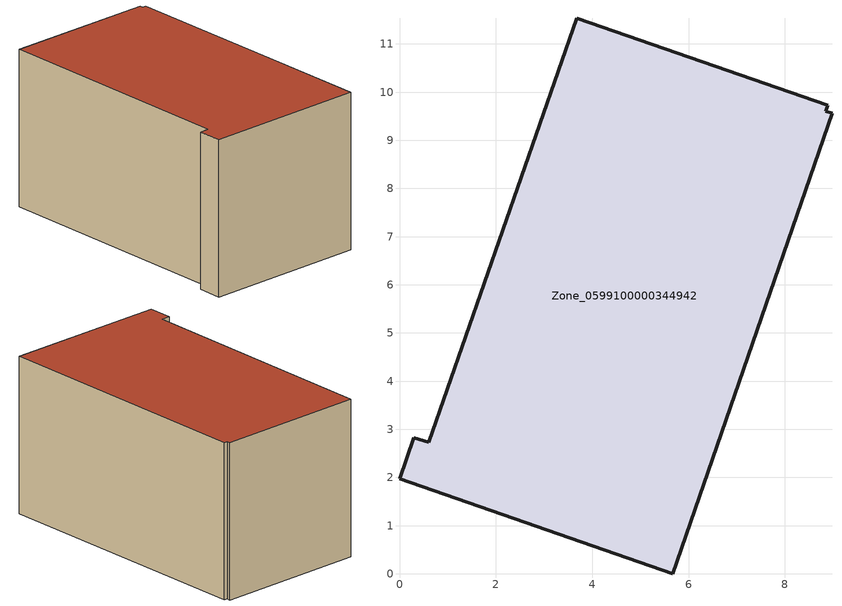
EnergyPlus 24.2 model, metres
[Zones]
Zone_0599100000344942
 floor ground (C_G): 5.67,0 0,1.97 0.3,2.83 0.61,2.73 3.68,11.53 8.89,9.72 8.85,9.6 8.98,9.56 z0
 wall outside (C_F): 0.61,2.73 0.3,2.83 0,1.97 5.67,0 8.98,9.56 8.85,9.6 8.89,9.72 3.68,11.53 0.61,2.73 z0:5.72
 roof outside (C_R): 8.89,9.72 3.68,11.53 0.61,2.73 0.3,2.83 0,1.97 5.67,0 8.98,9.56 8.85,9.6 z5.72
[BUILDING]
Pand.0599100000344942: North Axis=0; Terrain=City; Loads Convergence Tolerance Value=0.04; Temperature Convergence Tolerance Value=0.4; Solar Distribution=FullExterior; Maximum Number of Warmup Days=25; Minimum Number of Warmup Days=1
[Site:Location]
Rotterdam.The.Hague.AP_ZH_NLD Design_Conditions: Latitude=51.96; Longitude=4.45; Time Zone=1; Elevation=-4.5
[SITE:GROUNDTEMPERATURE:BUILDINGSURFACE]
18, 18, 18, 18, 18, 18, 18, 18, 18, 18, 18, 18
[MATERIAL] Thermal Absorptance=0.9; Solar Absorptance=0.7; Visible Absorptance=0.7
Name | Roughness | Thickness | Conductivity | Density | Specific Heat
G.TC.1992-2005 | MediumSmooth | 0.15 | 0.06 | 540 | 1210
F.TC.1992-2005 | Rough | 0.3 | 0.12 | 1920 | 840
R.TC.1992-2005 | MediumRough | 0.2 | 0.08 | 1500 | 1000
[CONSTRUCTION]
C_G: G.TC.1992-2005
C_F: F.TC.1992-2005
C_R: R.TC.1992-2005
[ZONE]
Zone_0599100000344942: Type=1; Multiplier=1; Ceiling Height=Autocalculate; Volume=Autocalculate; Floor Area=autocalculate; Part of Total Floor Area=Yes
[ZONEINFILTRATION:DESIGNFLOWRATE]
Infil_Zone_0599100000344942: Zone or ZoneList or Space or SpaceList=Zone_0599100000344942; Schedule=AlwaysOn; Design Flow Rate Calculation Method=Flow/Area; Flow Rate per Floor Area=0.0015; Constant Term Coefficient=1; Temperature Term Coefficient=0; Velocity Term Coefficient=0; Velocity Squared Term Coefficient=0
[HVACTEMPLATE:ZONE:IDEALLOADSAIRSYSTEM]
Zone_0599100000344942: Maximum Heating Supply Air Temperature=50; Minimum Cooling Supply Air Temperature=13; Maximum Heating Supply Air Humidity Ratio=0.0156; Minimum Cooling Supply Air Humidity Ratio=0.0077; Heating Limit=NoLimit; Cooling Limit=NoLimit; Dehumidification Control Type=ConstantSensibleHeatRatio; Cooling Sensible Heat Ratio=0.7; Dehumidification Setpoint=60; Humidification Control Type=None; Humidification Setpoint=30; Outdoor Air Method=None; Outdoor Air Flow Rate per Person=0.00944; Outdoor Air Flow Rate per Zone Floor Area=0; Outdoor Air Flow Rate per Zone=0; Demand Controlled Ventilation Type=None; Outdoor Air Economizer Type=NoEconomizer; Heat Recovery Type=None; Sensible Heat Recovery Effectiveness=0.7; Latent Heat Recovery Effectiveness=0.65
[ZONECONTROL:THERMOSTAT]
ThermostatControl_Zone_0599100000344942: Zone or ZoneList=Zone_0599100000344942; Control Type Schedule=DualSetpointControlType; Control 1=Thermostat_Zone_0599100000344942; Temperature Difference Between Cutout And Setpoint=0
[THERMOSTATSETPOINT:DUALSETPOINT]
Thermostat_Zone_0599100000344942: Heating Setpoint Temperature Schedule=HeatingSetpoint_Zone_0599100000344942; Cooling Setpoint Temperature Schedule=CoolingSetpoint_Zone_0599100000344942
[SCHEDULE:COMPACT]
HeatingSetpoint_Zone_0599100000344942: Through: 12/31, For: AllDays, Until: 24:00, 21
CoolingSetpoint_Zone_0599100000344942: Through: 12/31, For: AllDays, Until: 24:00, 24
DualSetpointControlType: Through: 12/31, For: AllDays, Until: 24:00, 4
AlwaysOn: Through: 12/31, For: AllDays, Until: 24:00, 1
